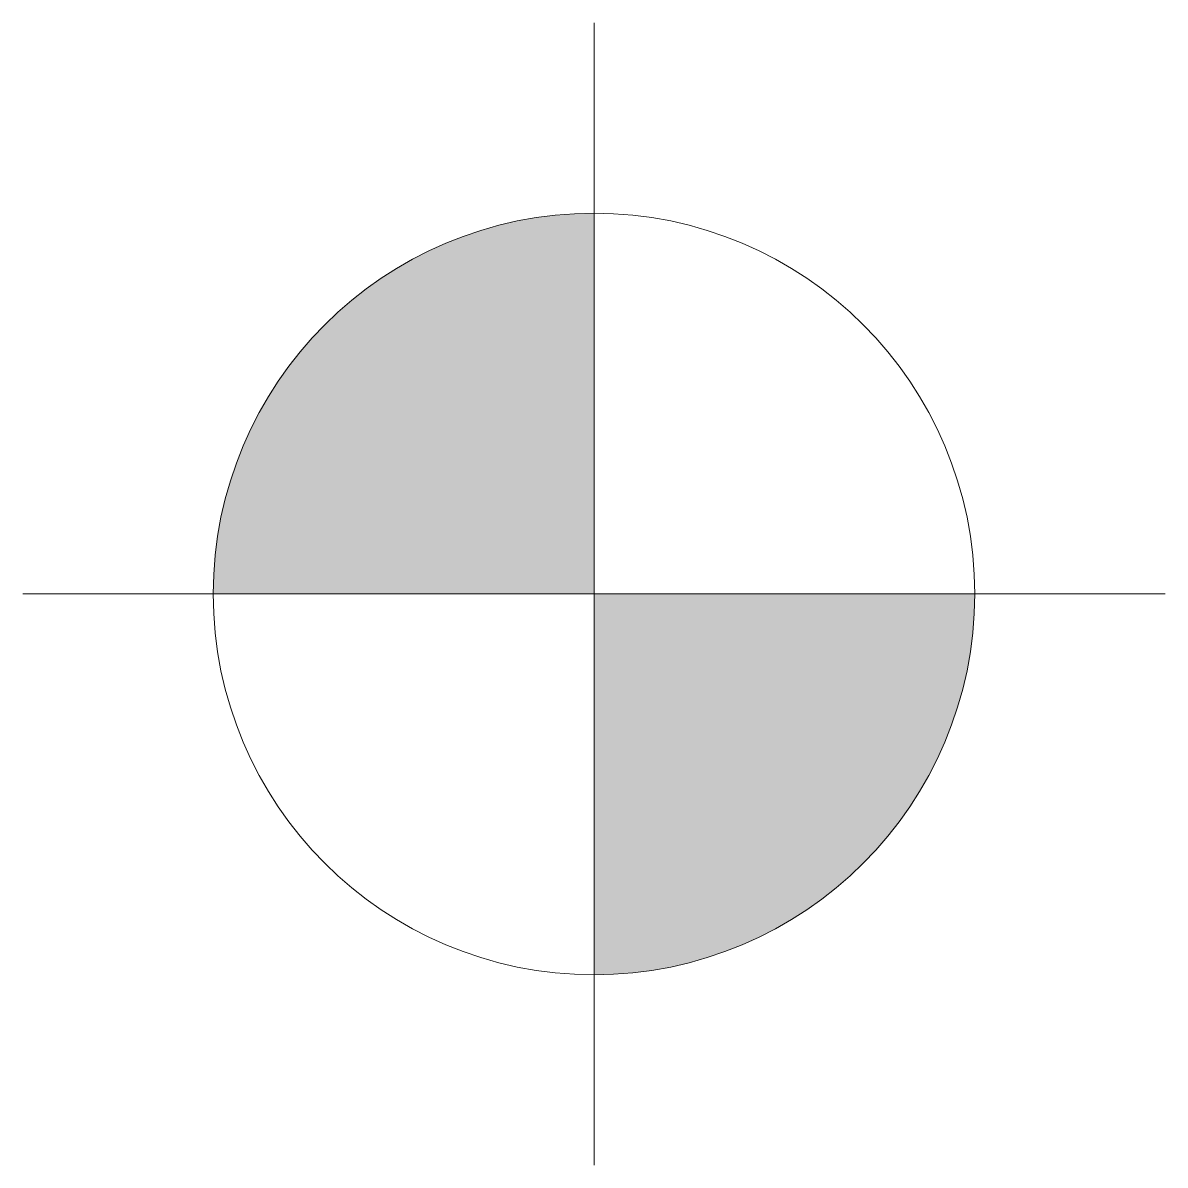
# Model space of a CAD drawing. Header units: metres. Extents: x -2.25 to 2.25, y -2.25 to 2.25.
import ezdxf

# ---------------------------------------------------------------- set-up
doc = ezdxf.new("R2010")
doc.units = ezdxf.units.M
doc.layers.add('A-ANNO-NOTE', color=131, linetype='Continuous', lineweight=18)

# ---------------------------------------------------------------- blocks, each defined once
blk = doc.blocks.new('00 g referentiepunt s e - Type 1-350384-00_0 Basismaterialen')
at = {"layer": 'A-ANNO-NOTE', "lineweight": 13}
h = blk.add_hatch(color=256, dxfattribs=at)
edge = h.paths.add_edge_path()
edge.add_arc((0, 0), 1.5, 90, 180, ccw=False)
edge.add_line((0, 1.5), (0, 0))
edge.add_line((0, 0), (-1.5, 0))
h = blk.add_hatch(color=256, dxfattribs=at)
edge = h.paths.add_edge_path()
edge.add_arc((0, 0), 1.5, 270, 360, ccw=False)
edge.add_line((0, -1.5), (0, 0))
edge.add_line((0, 0), (1.5, 0))
at = {"layer": 'A-ANNO-NOTE'}
for p, q in [((0, -2.25), (0, 2.25)), ((0, 0), (0, 1.5)), ((0, 1.5), (0, 0)), ((0, 0), (-1.5, 0)), ((0, -1.5), (0, 0)), ((0, 0), (1.5, 0)), ((2.25, 0), (-2.25, 0)), ((-1.5, 0), (0, 0)), ((1.5, 0), (0, 0)), ((0, 0), (0, -1.5))]:
    blk.add_line(p, q, dxfattribs=at)
blk.add_circle((0, 0), 1.5, dxfattribs=at)
for start, end in [(90, 180), (0, 90), (180, 270), (270, 360)]:
    blk.add_arc((0, 0), 1.5, start, end, dxfattribs=at)

msp = doc.modelspace()

# ---------------------------------------------------------------- block references
msp.add_blockref('00 g referentiepunt s e - Type 1-350384-00_0 Basismaterialen', (0, 0))

doc.saveas('drawing.dxf')
